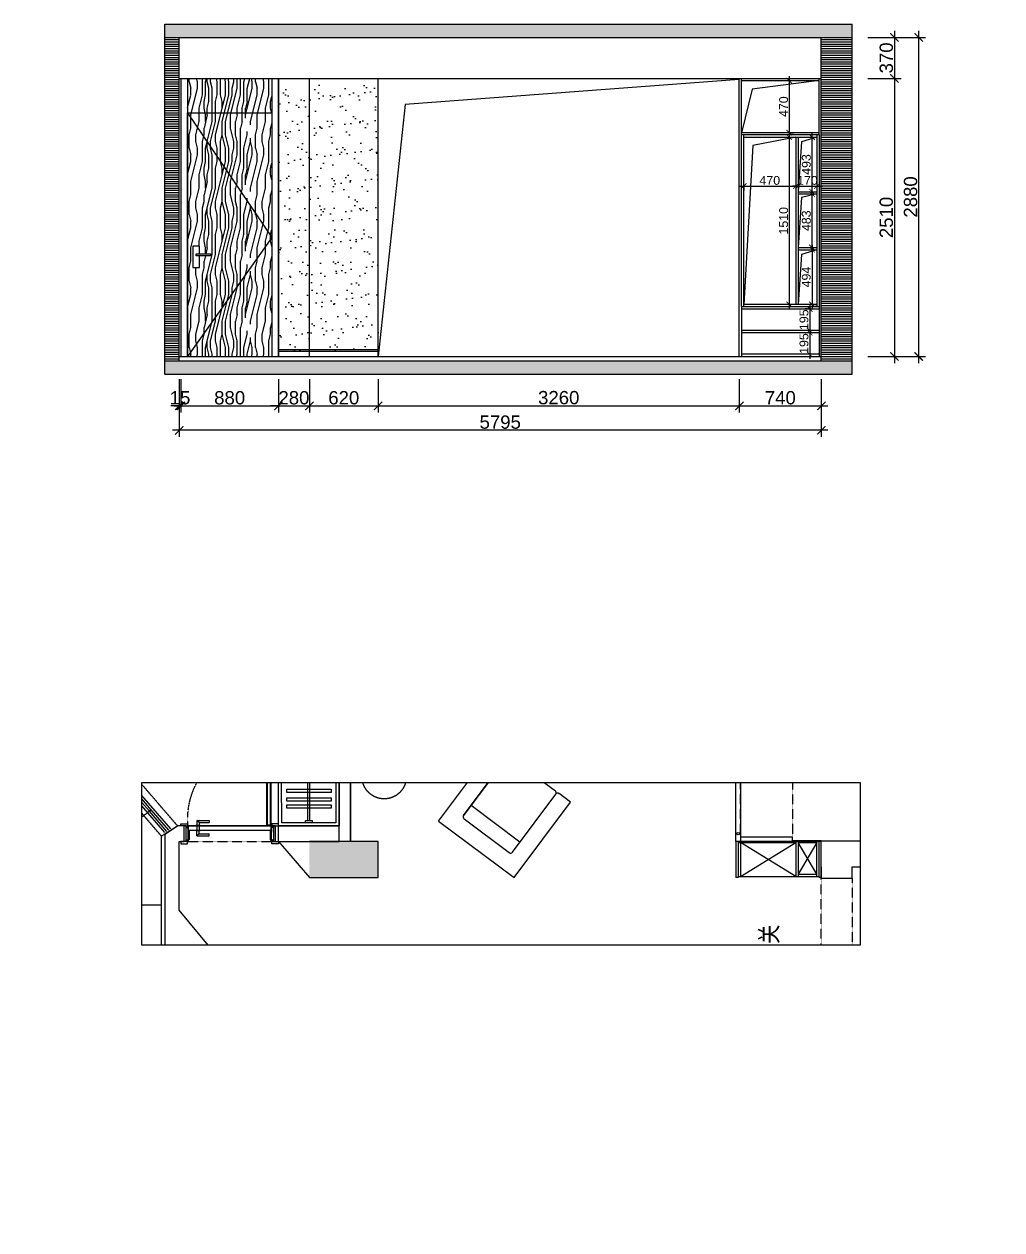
# Model space of a CAD drawing. Header units: millimetres. Extents: x 84840 to 206424, y -288515 to -124389.
# Drawn here: x 180297 to 189122, y -171343 to -160460 of the extents above; entities that cross this region are included whole.
import ezdxf
from ezdxf.lldxf.tags import DXFTag
from ezdxf.xclip import XClip

# ---------------------------------------------------------------- set-up
doc = ezdxf.new("R2010")
doc.units = ezdxf.units.MM
doc.header["$XCLIPFRAME"] = 0
doc.header["$PDMODE"] = 3
doc.linetypes.add('DASHED2', pattern=[0.375, 0.25, -0.125])
doc.linetypes.add('HIDDEN', pattern=[0.375, 0.25, -0.125])
for name, color, linetype in [('8', 8, 'Continuous'), ('C-造型线1(造型分割)', 4, 'Continuous'), ('C-门套', 16, 'Continuous'), ('F-地坪3(地台)', 6, 'Continuous'), ('HAT【填充】', 250, 'Continuous'), ('P-原墙线', 7, 'Continuous'), ('P-固定家具1(到顶)', 3, 'Continuous'), ('P-固定家具2(不到顶)', 2, 'Continuous'), ('P-完成面', 1, 'Continuous'), ('P-完成面尺寸', 44, 'Continuous'), ('P-文字', 3, 'Continuous'), ('P-新墙线', 4, 'Continuous'), ('P-洁具', 3, 'Continuous'), ('P-活动家具', 3, 'Continuous'), ('P-门', 1, 'Continuous'), ('P-门套', 1, 'Continuous')]:
    doc.layers.add(name, color=color, linetype=linetype)
doc.layers.add('视口层', color=250, linetype='Continuous', plot=False)
doc.styles.add('Arial', font='arial.ttf')
doc.styles.add('H1', font='SimSun.ttf')
tags = doc.linetypes.add('ACAD_ISO03W100', pattern=[30, 12, -18]).pattern_tags.tags
tags[6:7] = [DXFTag(74, 4), DXFTag(75, 0), DXFTag(340, '0'), DXFTag(46, 1.0), DXFTag(50, 0.0), DXFTag(44, 0.0), DXFTag(45, 0.0)]
tags[4:5] = [DXFTag(74, 4), DXFTag(75, 0), DXFTag(340, '0'), DXFTag(46, 1.0), DXFTag(50, 0.0), DXFTag(44, 0.0), DXFTag(45, 0.0)]
doc.dimstyles.new('1比40', dxfattribs={"dimscale": 40, "dimtxt": 2, "dimasz": 1.25, "dimexe": 1, "dimexo": 1, "dimgap": 0.25, "dimtad": 1, "dimdec": 0, "dimrnd": 0.005, "dimzin": 0, "dimdsep": 46, "dimtxsty": 'Arial', "dimblk": 'ARCHTICK', "dimcen": 0.125, "dimdle": 1, "dimclrd": 44, "dimclre": 44, "dimclrt": 50, "dimadec": 0, "dimazin": 0, "dimtfac": 1, "dimtdec": 0, "dimtix": 1, "dimtmove": 2, "dimatfit": 3, "dimldrblk": 'DOT', "dimfxl": 70, "dimtvp": 1, "dimtolj": 1, "dimtzin": 0, "dimarcsym": 0})
doc.dimstyles.new('1比60', dxfattribs={"dimscale": 60, "dimtxt": 2, "dimasz": 1.25, "dimexe": 1, "dimexo": 1, "dimgap": 0.2, "dimtad": 1, "dimdec": 0, "dimrnd": 0.005, "dimzin": 0, "dimdsep": 46, "dimtxsty": 'Arial', "dimblk": 'ARCHTICK', "dimcen": 0.125, "dimdle": 1, "dimclrd": 44, "dimclre": 44, "dimclrt": 50, "dimadec": 0, "dimazin": 0, "dimtfac": 1, "dimtdec": 0, "dimtix": 1, "dimtmove": 2, "dimatfit": 3, "dimldrblk": 'DOT', "dimfxl": 4, "dimfxlon": 1, "dimtvp": 1, "dimtolj": 1, "dimtzin": 0, "dimarcsym": 0})

# ---------------------------------------------------------------- blocks, each defined once
blk = doc.blocks.new('_ArchTick')
at = {"color": 0, "linetype": 'ByBlock', "const_width": 0.15}
blk.add_lwpolyline([(-0.5, -0.5), (0.5, 0.5)], dxfattribs=at)
blk = doc.blocks.new('*D50')
at = {"color": 44, "lineweight": -2}
for p, q in [((187912, -160580), (188212, -160580)), ((188152, -160520), (188152, -161010)), ((187912, -160950), (188212, -160950))]:
    blk.add_line(p, q, dxfattribs=at)
at = {"layer": 'Defpoints', "color": 0}
for p in [(187492, -160580), (187492, -160950), (188152, -160950)]:
    blk.add_point(p, dxfattribs=at)
at = {"color": 44, "lineweight": -2, "xscale": 75, "yscale": 75, "zscale": 75}
for p, rotation in [((188152, -160580), 90), ((188152, -160950), 270)]:
    blk.add_blockref('_ArchTick', p, dxfattribs=dict(at, rotation=rotation))
at = {"color": 50, "insert": (188079, -160765), "char_height": 120, "attachment_point": 5, "rotation": 90, "style": 'Arial'}
blk.add_mtext('\\A1;370', dxfattribs=at)
blk = doc.blocks.new('_Dot')
at = {"color": 0, "linetype": 'ByBlock', "lineweight": -2}
blk.add_line((-0.5, 0), (-1, 0), dxfattribs=at)
at = {"color": 0, "linetype": 'ByBlock', "const_width": 0.5}
blk.add_lwpolyline([(-0.25, 0, 1), (0.25, 0, 1)], format="xyb", close=True, dxfattribs=at)
blk = doc.blocks.new('*D51')
at = {"color": 44, "lineweight": -2}
for p, q in [((187912, -160950), (188212, -160950)), ((188152, -160890), (188152, -163520)), ((187912, -163460), (188212, -163460))]:
    blk.add_line(p, q, dxfattribs=at)
at = {"layer": 'Defpoints', "color": 0}
for p in [(187492, -160950), (187492, -163460), (188152, -163460)]:
    blk.add_point(p, dxfattribs=at)
at = {"color": 44, "lineweight": -2, "xscale": 75, "yscale": 75, "zscale": 75}
for p, rotation in [((188152, -160950), 90), ((188152, -163460), 270)]:
    blk.add_blockref('_ArchTick', p, dxfattribs=dict(at, rotation=rotation))
at = {"color": 50, "insert": (188079, -162205), "char_height": 120, "attachment_point": 5, "rotation": 90, "style": 'Arial'}
blk.add_mtext('\\A1;2510', dxfattribs=at)
blk = doc.blocks.new('*D52')
at = {"color": 44, "lineweight": -2}
for p, q in [((188212, -160580), (188431, -160580)), ((188371, -163520), (188371, -160520)), ((188212, -163460), (188431, -163460))]:
    blk.add_line(p, q, dxfattribs=at)
at = {"layer": 'Defpoints', "color": 0}
for p in [(188152, -160580), (188371, -160580), (188152, -163460)]:
    blk.add_point(p, dxfattribs=at)
at = {"color": 44, "lineweight": -2, "xscale": 75, "yscale": 75, "zscale": 75}
for p, rotation in [((188371, -160580), 90), ((188371, -163460), 270)]:
    blk.add_blockref('_ArchTick', p, dxfattribs=dict(at, rotation=rotation))
at = {"color": 50, "insert": (188298, -162020), "char_height": 120, "attachment_point": 5, "rotation": 90, "style": 'Arial'}
blk.add_mtext('\\A1;2880', dxfattribs=at)
blk = doc.blocks.new('A$C7EE014FC')
at = {"color": 252, "ltscale": 3}
for centre, radius, start, end in [((786, 1646), 680, 118.9769, 154.8441), ((371, 395), 213, 171.8147, 293.5953)]:
    blk.add_arc(centre, radius, start, end, dxfattribs=at)
at = {"color": 252, "ltscale": 3, "extrusion": (0, 0, -1)}
blk.add_ellipse((329, 2083), major_axis=(-159, -153), ratio=0.45088, start_param=-1.570796, end_param=4.712389, dxfattribs=at)
at = {"color": 252, "ltscale": 3}
blk.add_ellipse((329, 318), major_axis=(-159, 153), ratio=0.45088, start_param=-1.570796, end_param=4.712389, dxfattribs=at)
at = {"layer": 'P-活动家具'}
for p, q in [((0, 2400), (950, 2400)), ((0, 0), (0, 2400)), ((950, 2400), (950, 2271)), ((155, 170), (155, 2230)), ((175, 2250), (930, 2250)), ((950, 170), (950, 2230)), ((950, 1200), (155, 1200)), ((930, 150), (175, 150)), ((175, 150), (930, 150)), ((950, 0), (950, 129)), ((0, 0), (950, 0))]:
    blk.add_line(p, q, dxfattribs=at)
for centre, start, end in [((175, 2230), 90, 180.0032), ((930, 2271), 270, 0), ((930, 2230), 0, 90), ((175, 170), 179.9968, 270), ((930, 170), 270, 0), ((930, 129), 0, 90)]:
    blk.add_arc(centre, 20.5, start, end, dxfattribs=at)
blk = doc.blocks.new('A$C0F331B38')
at = {"layer": 'P-活动家具'}
for p, q in [((0, 850), (0, 721)), ((850, 850), (0, 850)), ((850, 0), (850, 850)), ((0, 170), (0, 680)), ((675, 700), (21, 700)), ((561, 700), (561, 150)), ((695, 170), (695, 680)), ((0, 0), (0, 129)), ((21, 150), (675, 150)), ((675, 150), (21, 150)), ((850, 0), (0, 0))]:
    blk.add_line(p, q, dxfattribs=at)
for centre, start, end in [((21, 721), 180, 270), ((21, 680), 90, 180), ((675, 680), 359.9968, 90), ((21, 170), 180, 270), ((21, 129), 90, 180), ((675, 170), 270, 0.0032)]:
    blk.add_arc(centre, 20.5, start, end, dxfattribs=at)
blk = doc.blocks.new('A$C22EE4B40')
at = {"layer": 'P-新墙线', "color": 252}
for points in [[(632, 235), (0, 235), (0, 3491), (1302, 3491)], [(1976, 3491), (2540, 3491)], [(2788, 3254), (2788, 3063)], [(2788, 663), (2788, 463)], [(809, 235), (632, 235)], [(2538, 235), (1659, 235)]]:
    blk.add_lwpolyline(points, dxfattribs=at)
at = {"layer": 'P-活动家具'}
for points in [[(1682, 1350), (732, 1350), (732, 2450), (1682, 2450)], [(1659, 630), (1659, -11), (809, -11), (809, 630)]]:
    blk.add_lwpolyline(points, close=True, dxfattribs=at)
for centre in [(2735, 3447), (2735, 270)]:
    blk.add_circle(centre, 200, dxfattribs=at)
at = {"rotation": 53.1708397505404}
blk.add_blockref('A$C0F331B38', (1734, 3168), dxfattribs=at)
at = {"layer": 'P-活动家具', "extrusion": (0, 0, -1), "zscale": -1}
blk.add_blockref('A$C7EE014FC', (-3040, 663), dxfattribs=at)
blk = doc.blocks.new('A$C404574AA')
at = {"layer": 'P-门'}
for p, q in [((651, 803, 233), (651, 784, 233)), ((760, 803, 233), (651, 803, 233)), ((741, 784, 233), (651, 784, 233)), ((741, 784, 233), (760, 803, 233)), ((741, 784, 233), (741, 758, 233)), ((760, 803, 233), (760, 758, 233)), ((90, 753, 233), (840, 753, 233)), ((90, 713, 233), (90, 753, 233)), ((90, 713, 233), (840, 713, 233)), ((741, 682, 233), (651, 682, 233)), ((651, 663, 233), (651, 682, 233)), ((760, 663, 233), (651, 663, 233)), ((731, 758, 233), (731, 753, 233)), ((731, 758, 233), (771, 758, 233)), ((731, 708, 233), (731, 713, 233)), ((731, 708, 233), (771, 708, 233)), ((741, 753, 233), (741, 713, 233)), ((741, 682, 233), (741, 708, 233)), ((741, 682, 233), (760, 663, 233)), ((760, 753, 233), (760, 713, 233)), ((760, 663, 233), (760, 708, 233)), ((771, 758, 233), (771, 753, 233)), ((771, 708, 233), (771, 713, 233)), ((840, 713, 233), (840, 753, 233))]:
    blk.add_line(p, q, dxfattribs=at)
at = {"layer": 'P-门', "color": 252, "linetype": 'ACAD_ISO03W100', "ltscale": 0.001}
for p, q in [((50, 753, 233), (50, 3, 233)), ((50, 753, 233), (90, 753, 233)), ((90, 753, 233), (90, 3, 233)), ((90, 3, 233), (90, 743, 233)), ((0, 83, 233), (0, 192, 233)), ((0, 192, 233), (19, 192, 233)), ((19, 102, 233), (19, 192, 233)), ((45, 112, 233), (45, 72, 233)), ((45, 112, 233), (50, 112, 233)), ((95, 112, 233), (90, 112, 233)), ((95, 112, 233), (95, 72, 233)), ((140, 192, 233), (121, 192, 233)), ((121, 102, 233), (121, 192, 233)), ((140, 83, 233), (140, 192, 233)), ((19, 102, 233), (0, 83, 233)), ((0, 83, 233), (45, 83, 233)), ((19, 102, 233), (45, 102, 233)), ((45, 72, 233), (50, 72, 233)), ((90, 102, 233), (50, 102, 233)), ((90, 83, 233), (50, 83, 233)), ((50, 3, 233), (90, 3, 233)), ((95, 72, 233), (90, 72, 233)), ((121, 102, 233), (95, 102, 233)), ((140, 83, 233), (95, 83, 233)), ((121, 102, 233), (140, 83, 233))]:
    blk.add_line(p, q, dxfattribs=at)
at = {"layer": 'P-门', "color": 252}
for p, q in [((100, 713, 233), (100, 753, 233)), ((100, 747, 233), (741, 747, 233)), ((100, 719, 233), (741, 719, 233)), ((760, 747, 233), (832, 747, 233)), ((760, 719, 233), (832, 719, 233)), ((832, 713, 233), (832, 753, 233))]:
    blk.add_line(p, q, dxfattribs=at)
at = {"layer": 'P-门', "color": 252, "linetype": 'DASHED2'}
blk.add_arc((155, 686, 233), 686, 264.5854, 2.2759, dxfattribs=at)
blk = doc.blocks.new('0000000000000000000222')
at = {"layer": 'P-原墙线'}
h = blk.add_hatch(color=8, dxfattribs=at)
h.paths.add_polyline_path([(239263, 43994), (239263, 44124), (239263, 44314), (238843, 44314), (238843, 44214), (238843, 43994)])
h.paths.add_polyline_path([(242023, 43994), (242348, 43994), (242348, 44614), (242023, 44614)])
at = {"layer": 'C-门套', "linetype": 'HIDDEN'}
blk.add_lwpolyline([(243253, 47189), (243253, 46462), (242488, 45804), (242396, 45949), (243073, 46531), (243073, 47189), (243253, 47189)], dxfattribs=at)
at = {"layer": 'C-门套', "linetype": 'HIDDEN', "elevation": 117}
for points in [[(242348, 45709), (242348, 44959), (242488, 44959), (242488, 45709)], [(242388, 40724), (243128, 40724), (243128, 40254), (242388, 40254)]]:
    blk.add_lwpolyline(points, close=True, dxfattribs=at)
at = {"layer": 'C-门套', "linetype": 'HIDDEN'}
blk.add_lwpolyline([(240968, 39994), (242018, 39994), (242018, 39714), (240968, 39714)], close=True, dxfattribs=at)
at = {"layer": 'F-地坪3(地台)'}
for p, q in [((242428, 45918), (243133, 46524)), ((242461, 45866), (243193, 46496))]:
    blk.add_line(p, q, dxfattribs=at)
at = {"layer": 'P-原墙线'}
for p, q in [((242023, 44614), (242023, 43994)), ((242348, 43994), (242348, 44614)), ((242023, 43994), (242348, 43994)), ((242118, 39994), (242018, 39994)), ((242018, 39994), (242018, 39714)), ((242118, 39994), (242353, 39994)), ((242353, 39994), (242353, 39424)), ((242018, 39714), (242118, 39714)), ((242118, 39714), (242118, 38364))]:
    blk.add_line(p, q, dxfattribs=at)
at = {"layer": 'P-固定家具1(到顶)', "color": 252}
for p, q in [((242518, 44864), (246503, 44868, 211)), ((242518, 44374), (242518, 44864)), ((242538, 44629), (243883, 44629)), ((242538, 44609), (243883, 44609)), ((246503, 44378, 211), (242518, 44374)), ((242348, 40724), (242033, 40724)), ((242033, 40224), (242338, 40724)), ((242033, 40724), (242338, 40224)), ((242338, 40744), (242338, 40224)), ((242348, 40224), (242033, 40224)), ((242348, 40204), (242033, 40204)), ((242053, 40204), (242053, 40034)), ((242053, 40034), (242338, 40204)), ((242338, 40034), (242053, 40204)), ((242338, 40204), (242338, 40034)), ((242033, 40034), (242348, 40034))]:
    blk.add_line(p, q, dxfattribs=at)
at = {"layer": 'P-固定家具1(到顶)'}
for p, q in [((242348, 40764), (242023, 40764)), ((242023, 40744), (242023, 40764)), ((242348, 40744), (242023, 40744)), ((242033, 40744), (242033, 40014)), ((242348, 39994), (242348, 40764)), ((242353, 39994), (242353, 40254)), ((242023, 40014), (242348, 40014)), ((242023, 39994), (242023, 40014)), ((242023, 39994), (242348, 39994))]:
    blk.add_line(p, q, dxfattribs=at)
for points in [[(242488, 44894), (246533, 44894), (246533, 44344), (242488, 44344)], [(242388, 40724), (242348, 40724), (242348, 40254), (242388, 40254)]]:
    blk.add_lwpolyline(points, close=True, dxfattribs=at)
at = {"layer": 'P-固定家具1(到顶)', "color": 252}
for points in [[(242679, 44819), (242679, 44419), (242649, 44419), (242649, 44819)], [(242743, 44819), (242743, 44419), (242713, 44419), (242713, 44819)], [(242820, 44819), (242820, 44419), (242790, 44419), (242790, 44819)]]:
    blk.add_lwpolyline(points, close=True, dxfattribs=at)
blk.add_lwpolyline([(242518, 44649), (242533, 44649, -0.414214), (242538, 44644), (242538, 44594, -0.414214), (242533, 44589), (242518, 44589)], format="xyb", close=True, dxfattribs=at)
at = {"layer": 'P-固定家具2(不到顶)'}
for p, q in [((242439, 45901), (242622, 46058)), ((242450, 45883), (242635, 46043)), ((242622, 46058), (242635, 46043))]:
    blk.add_line(p, q, dxfattribs=at)
at = {"layer": 'P-固定家具2(不到顶)', "color": 8}
blk.add_lwpolyline([(243166, 46500), (243153, 46515), (242622, 46058), (242635, 46043), (243166, 46500)], dxfattribs=at)
blk.add_arc((243153, 46515), 700, 130.7158, 222.3531, dxfattribs=at)
at = {"layer": 'P-完成面'}
blk.add_line((241273, 45949), (242396, 45949), dxfattribs=at)
at = {"layer": 'P-新墙线'}
for p, q in [((242415, 45919), (241243, 45919)), ((242415, 45919), (242488, 45804)), ((241133, 45294), (241727, 45789)), ((241727, 45789), (242348, 45789))]:
    blk.add_line(p, q, dxfattribs=at)
at = {"layer": 'P-新墙线', "linetype": 'ByBlock', "ltscale": 3}
for p, q in [((242348, 44894), (242023, 44614)), ((242348, 44894), (242488, 44894)), ((242348, 44894), (242348, 44344)), ((242488, 44894), (242488, 44344)), ((242348, 44344), (246713, 44344)), ((246713, 44244), (242348, 44244))]:
    blk.add_line(p, q, dxfattribs=at)
at = {"layer": 'P-新墙线'}
for points in [[(242348, 45789), (242348, 45744), (242488, 45744), (242488, 45804)], [(242348, 44244), (246533, 44244)]]:
    blk.add_lwpolyline(points, dxfattribs=at)
at = {"layer": 'P-洁具', "color": 2}
blk.add_lwpolyline([(241773, 45949), (241773, 46969), (241273, 46969), (241273, 45949)], close=True, dxfattribs=at)
at = {"layer": 'P-门'}
blk.add_lwpolyline([(242348, 40764), (243128, 40764), (243128, 40724), (242348, 40724)], close=True, dxfattribs=at)
blk.add_circle((242418, 40744), 11.2, dxfattribs=at)
at = {"layer": 'P-门套'}
for p, q in [((242348, 45729), (242348, 45749)), ((242488, 45729), (242348, 45729)), ((242348, 45722, 117), (242363, 45722, 117)), ((242363, 45714, 117), (242348, 45714, 117)), ((242443, 45709, 117), (242348, 45709, 117)), ((242348, 45709, 117), (242363, 45709, 117)), ((242363, 45709, 117), (242348, 45709, 117)), ((242363, 45722, 117), (242363, 45714, 117)), ((242488, 45729), (242433, 45729)), ((242488, 45709, 117), (242443, 45709, 117)), ((242488, 45722, 117), (242473, 45722, 117)), ((242473, 45722, 117), (242473, 45714, 117)), ((242473, 45714, 117), (242488, 45714, 117)), ((242443, 44959, 233), (242348, 44959, 117)), ((242348, 44954, 117), (242348, 44959, 117)), ((242348, 44959, 117), (242363, 44959, 117)), ((242363, 44959, 117), (242348, 44959, 117)), ((242363, 44954, 117), (242348, 44954, 117)), ((242348, 44939), (242348, 44946)), ((242348, 44946, 117), (242363, 44946, 117)), ((242363, 44946, 117), (242363, 44954, 117)), ((242488, 44959, 233), (242443, 44959, 233)), ((242473, 44946, 233), (242473, 44954, 233)), ((242473, 44954, 233), (242488, 44954, 233)), ((242488, 44946, 233), (242473, 44946, 233)), ((242488, 44954, 233), (242488, 44959, 233)), ((242488, 44939, 117), (242488, 44946, 117)), ((242488, 44939, 117), (242348, 44939)), ((242348, 44939), (242348, 44919)), ((242433, 44939, 117), (242348, 44939)), ((242348, 44919, -117), (242488, 44919)), ((242488, 44939, 117), (242433, 44939, 117)), ((242433, 44939, 117), (242488, 44939, 117)), ((242488, 44919, 117), (242488, 44939, 117))]:
    blk.add_line(p, q, dxfattribs=at)
for points in [[(242348, 45722), (242348, 45774), (242328, 45774), (242328, 45714), (242348, 45714)], [(242488, 45722), (242488, 45774), (242508, 45774), (242508, 45714), (242488, 45714)], [(242348, 44946), (242348, 44894), (242328, 44894), (242328, 44954), (242348, 44954)]]:
    blk.add_lwpolyline(points, dxfattribs=at)
at = {"layer": 'P-门套', "elevation": -117}
blk.add_lwpolyline([(242363, 45699), (242363, 45709), (242443, 45709), (242443, 45699)], close=True, dxfattribs=at)
at = {"layer": 'P-门套'}
blk.add_lwpolyline([(242363, 44969), (242363, 44959), (242443, 44959), (242443, 44969)], close=True, dxfattribs=at)
at = {"layer": 'P-门套', "elevation": 117}
blk.add_lwpolyline([(242488, 44946), (242488, 44894), (242508, 44894), (242508, 44954), (242488, 44954)], dxfattribs=at)
at = {"layer": 'P-活动家具', "rotation": 90}
blk.add_blockref('A$C22EE4B40', (246380, 41204), dxfattribs=at)
at = {"layer": 'P-门', "xscale": -1, "rotation": 180}
blk.add_blockref('A$C404574AA', (242398, 45712, -117), dxfattribs=at)
at = {"layer": 'P-文字', "style": 'H1', "width": 0.8}
blk.add_text('玄关', height=160, dxfattribs=at).set_placement((241249, 40386))
blk = doc.blocks.new('*D110')
at = {"color": 44, "lineweight": -2}
for p, q in [((181697, -163666), (181697, -163966)), ((181712, -163666), (181712, -163966)), ((181697, -163906), (181622, -163906)), ((181697, -163906), (181712, -163906)), ((181712, -163906), (181787, -163906))]:
    blk.add_line(p, q, dxfattribs=at)
at = {"layer": 'Defpoints', "color": 0}
for p in [(181697, -163460), (181712, -163460), (181712, -163906)]:
    blk.add_point(p, dxfattribs=at)
at = {"color": 44, "lineweight": -2, "xscale": 75, "yscale": 75, "zscale": 75}
blk.add_blockref('_ArchTick', (181697, -163906), dxfattribs=at)
at = {"color": 44, "lineweight": -2, "xscale": 75, "yscale": 75, "zscale": 75, "rotation": 180}
blk.add_blockref('_ArchTick', (181712, -163906), dxfattribs=at)
at = {"color": 50, "insert": (181704, -163833), "char_height": 120, "attachment_point": 5, "style": 'Arial'}
blk.add_mtext('\\A1;15', dxfattribs=at)
blk = doc.blocks.new('*D111')
at = {"color": 44, "lineweight": -2}
for p, q in [((181712, -163666), (181712, -163966)), ((182592, -163666), (182592, -163966)), ((181652, -163906), (182652, -163906))]:
    blk.add_line(p, q, dxfattribs=at)
at = {"layer": 'Defpoints', "color": 0}
for p in [(181712, -163460), (182592, -163460), (182592, -163906)]:
    blk.add_point(p, dxfattribs=at)
at = {"color": 44, "lineweight": -2, "xscale": 75, "yscale": 75, "zscale": 75, "rotation": 180}
blk.add_blockref('_ArchTick', (181712, -163906), dxfattribs=at)
at = {"color": 44, "lineweight": -2, "xscale": 75, "yscale": 75, "zscale": 75}
blk.add_blockref('_ArchTick', (182592, -163906), dxfattribs=at)
at = {"color": 50, "insert": (182152, -163833), "char_height": 120, "attachment_point": 5, "style": 'Arial'}
blk.add_mtext('\\A1;880', dxfattribs=at)
blk = doc.blocks.new('*D112')
at = {"color": 44, "lineweight": -2}
for p, q in [((182592, -163666), (182592, -163966)), ((182872, -163666), (182872, -163966)), ((182592, -163906), (182517, -163906)), ((182592, -163906), (182872, -163906)), ((182872, -163906), (182947, -163906))]:
    blk.add_line(p, q, dxfattribs=at)
at = {"layer": 'Defpoints', "color": 0}
for p in [(182592, -163460), (182872, -163460), (182872, -163906)]:
    blk.add_point(p, dxfattribs=at)
at = {"color": 44, "lineweight": -2, "xscale": 75, "yscale": 75, "zscale": 75}
blk.add_blockref('_ArchTick', (182592, -163906), dxfattribs=at)
at = {"color": 44, "lineweight": -2, "xscale": 75, "yscale": 75, "zscale": 75, "rotation": 180}
blk.add_blockref('_ArchTick', (182872, -163906), dxfattribs=at)
at = {"color": 50, "insert": (182732, -163833), "char_height": 120, "attachment_point": 5, "style": 'Arial'}
blk.add_mtext('\\A1;280', dxfattribs=at)
blk = doc.blocks.new('*D113')
at = {"color": 44, "lineweight": -2}
for p, q in [((182872, -163666), (182872, -163966)), ((183492, -163666), (183492, -163966)), ((182812, -163906), (183552, -163906))]:
    blk.add_line(p, q, dxfattribs=at)
at = {"layer": 'Defpoints', "color": 0}
for p in [(182872, -163460), (183492, -163460), (183492, -163906)]:
    blk.add_point(p, dxfattribs=at)
at = {"color": 44, "lineweight": -2, "xscale": 75, "yscale": 75, "zscale": 75, "rotation": 180}
blk.add_blockref('_ArchTick', (182872, -163906), dxfattribs=at)
at = {"color": 44, "lineweight": -2, "xscale": 75, "yscale": 75, "zscale": 75}
blk.add_blockref('_ArchTick', (183492, -163906), dxfattribs=at)
at = {"color": 50, "insert": (183182, -163833), "char_height": 120, "attachment_point": 5, "style": 'Arial'}
blk.add_mtext('\\A1;620', dxfattribs=at)
blk = doc.blocks.new('*D114')
at = {"color": 44, "lineweight": -2}
for p, q in [((183492, -163666), (183492, -163966)), ((186752, -163666), (186752, -163966)), ((183432, -163906), (186812, -163906))]:
    blk.add_line(p, q, dxfattribs=at)
at = {"layer": 'Defpoints', "color": 0}
for p in [(183492, -163460), (186752, -163460), (186752, -163906)]:
    blk.add_point(p, dxfattribs=at)
at = {"color": 44, "lineweight": -2, "xscale": 75, "yscale": 75, "zscale": 75, "rotation": 180}
blk.add_blockref('_ArchTick', (183492, -163906), dxfattribs=at)
at = {"color": 44, "lineweight": -2, "xscale": 75, "yscale": 75, "zscale": 75}
blk.add_blockref('_ArchTick', (186752, -163906), dxfattribs=at)
at = {"color": 50, "insert": (185122, -163832), "char_height": 120, "attachment_point": 5, "style": 'Arial'}
blk.add_mtext('\\A1;3260', dxfattribs=at)
blk = doc.blocks.new('*D115')
at = {"color": 44, "lineweight": -2}
for p, q in [((186752, -163666), (186752, -163966)), ((187492, -163666), (187492, -163966)), ((186692, -163906), (187552, -163906))]:
    blk.add_line(p, q, dxfattribs=at)
at = {"layer": 'Defpoints', "color": 0}
for p in [(186752, -163460), (187492, -163460), (187492, -163906)]:
    blk.add_point(p, dxfattribs=at)
at = {"color": 44, "lineweight": -2, "xscale": 75, "yscale": 75, "zscale": 75, "rotation": 180}
blk.add_blockref('_ArchTick', (186752, -163906), dxfattribs=at)
at = {"color": 44, "lineweight": -2, "xscale": 75, "yscale": 75, "zscale": 75}
blk.add_blockref('_ArchTick', (187492, -163906), dxfattribs=at)
at = {"color": 50, "insert": (187122, -163833), "char_height": 120, "attachment_point": 5, "style": 'Arial'}
blk.add_mtext('\\A1;740', dxfattribs=at)
blk = doc.blocks.new('*D116')
at = {"color": 44, "lineweight": -2}
for p, q in [((181697, -163966), (181697, -164186)), ((187492, -163966), (187492, -164186)), ((187552, -164126), (181637, -164126))]:
    blk.add_line(p, q, dxfattribs=at)
at = {"layer": 'Defpoints', "color": 0}
for p in [(181697, -163906), (187492, -163906), (181697, -164126)]:
    blk.add_point(p, dxfattribs=at)
at = {"color": 44, "lineweight": -2, "xscale": 75, "yscale": 75, "zscale": 75, "rotation": 180}
blk.add_blockref('_ArchTick', (181697, -164126), dxfattribs=at)
at = {"color": 44, "lineweight": -2, "xscale": 75, "yscale": 75, "zscale": 75}
blk.add_blockref('_ArchTick', (187492, -164126), dxfattribs=at)
at = {"color": 50, "insert": (184594, -164053), "char_height": 120, "attachment_point": 5, "style": 'Arial'}
blk.add_mtext('\\A1;5795', dxfattribs=at)
blk = doc.blocks.new('*D117')
at = {"color": 44, "lineweight": -2}
for p, q in [((187202, -160930), (187202, -161480)), ((187208, -160970), (187242, -160970)), ((187208, -161440), (187242, -161440))]:
    blk.add_line(p, q, dxfattribs=at)
at = {"layer": 'Defpoints', "color": 0}
for p in [(187168, -160970), (187168, -161440), (187202, -161440)]:
    blk.add_point(p, dxfattribs=at)
at = {"color": 44, "lineweight": -2, "xscale": 50, "yscale": 50, "zscale": 50}
for p, rotation in [((187202, -160970), 90), ((187202, -161440), 270)]:
    blk.add_blockref('_ArchTick', p, dxfattribs=dict(at, rotation=rotation))
at = {"color": 50, "insert": (187152, -161205), "char_height": 80, "attachment_point": 5, "rotation": 90, "style": 'Arial'}
blk.add_mtext('\\A1;470', dxfattribs=at)
blk = doc.blocks.new('*D118')
at = {"color": 44, "lineweight": -2}
blk.add_line((187202, -161440), (187202, -163030), dxfattribs=at)
at = {"layer": 'Defpoints', "color": 0}
for p in [(187202, -161480), (187202, -162990), (187202, -162990)]:
    blk.add_point(p, dxfattribs=at)
at = {"color": 44, "lineweight": -2, "xscale": 50, "yscale": 50, "zscale": 50}
for p, rotation in [((187202, -161480), 90), ((187202, -162990), 270)]:
    blk.add_blockref('_ArchTick', p, dxfattribs=dict(at, rotation=rotation))
at = {"color": 50, "insert": (187152, -162235), "char_height": 80, "attachment_point": 5, "rotation": 90, "style": 'Arial'}
blk.add_mtext('\\A1;1510', dxfattribs=at)
blk = doc.blocks.new('*D119')
at = {"color": 44, "lineweight": -2}
for p, q in [((187408, -162456), (187408, -163030)), ((187407, -162496), (187448, -162496)), ((187407, -162990), (187448, -162990))]:
    blk.add_line(p, q, dxfattribs=at)
at = {"layer": 'Defpoints', "color": 0}
for p in [(187367, -162496), (187367, -162990), (187408, -162990)]:
    blk.add_point(p, dxfattribs=at)
at = {"color": 44, "lineweight": -2, "xscale": 50, "yscale": 50, "zscale": 50}
for p, rotation in [((187408, -162496), 90), ((187408, -162990), 270)]:
    blk.add_blockref('_ArchTick', p, dxfattribs=dict(at, rotation=rotation))
at = {"color": 50, "insert": (187357, -162743), "char_height": 80, "attachment_point": 5, "rotation": 90, "style": 'Arial'}
blk.add_mtext('\\A1;494', dxfattribs=at)
blk = doc.blocks.new('*D120')
at = {"color": 44, "lineweight": -2}
blk.add_line((187408, -162516), (187408, -161953), dxfattribs=at)
at = {"layer": 'Defpoints', "color": 0}
for p in [(187408, -161993), (187408, -161993), (187408, -162476)]:
    blk.add_point(p, dxfattribs=at)
at = {"color": 44, "lineweight": -2, "xscale": 50, "yscale": 50, "zscale": 50}
for p, rotation in [((187408, -161993), 90), ((187408, -162476), 270)]:
    blk.add_blockref('_ArchTick', p, dxfattribs=dict(at, rotation=rotation))
at = {"color": 50, "insert": (187357, -162235), "char_height": 80, "attachment_point": 5, "rotation": 90, "style": 'Arial'}
blk.add_mtext('\\A1;483', dxfattribs=at)
blk = doc.blocks.new('*D121')
at = {"color": 44, "lineweight": -2}
blk.add_line((187408, -162013), (187408, -161440), dxfattribs=at)
at = {"layer": 'Defpoints', "color": 0}
for p in [(187408, -161480), (187408, -161480), (187408, -161973)]:
    blk.add_point(p, dxfattribs=at)
at = {"color": 44, "lineweight": -2, "xscale": 50, "yscale": 50, "zscale": 50}
for p, rotation in [((187408, -161480), 90), ((187408, -161973), 270)]:
    blk.add_blockref('_ArchTick', p, dxfattribs=dict(at, rotation=rotation))
at = {"color": 50, "insert": (187357, -161727), "char_height": 80, "attachment_point": 5, "rotation": 90, "style": 'Arial'}
blk.add_mtext('\\A1;493', dxfattribs=at)
blk = doc.blocks.new('*D122')
at = {"color": 44, "lineweight": -2}
for p, q in [((186752, -161922), (187302, -161922)), ((186792, -161934), (186792, -161962)), ((187262, -161934), (187262, -161962))]:
    blk.add_line(p, q, dxfattribs=at)
at = {"layer": 'Defpoints', "color": 0}
for p in [(186792, -161894), (187262, -161894), (187262, -161922)]:
    blk.add_point(p, dxfattribs=at)
at = {"color": 44, "lineweight": -2, "xscale": 50, "yscale": 50, "zscale": 50, "rotation": 180}
blk.add_blockref('_ArchTick', (186792, -161922), dxfattribs=at)
at = {"color": 44, "lineweight": -2, "xscale": 50, "yscale": 50, "zscale": 50}
blk.add_blockref('_ArchTick', (187262, -161922), dxfattribs=at)
at = {"color": 50, "insert": (187027, -161871), "char_height": 80, "attachment_point": 5, "style": 'Arial'}
blk.add_mtext('\\A1;470', dxfattribs=at)
blk = doc.blocks.new('*D123')
at = {"color": 44, "lineweight": -2}
for p, q in [((187282, -161922), (187232, -161922)), ((187282, -161922), (187452, -161922)), ((187452, -161922), (187502, -161922))]:
    blk.add_line(p, q, dxfattribs=at)
at = {"layer": 'Defpoints', "color": 0}
for p in [(187282, -161922), (187452, -161922), (187452, -161922)]:
    blk.add_point(p, dxfattribs=at)
at = {"color": 44, "lineweight": -2, "xscale": 50, "yscale": 50, "zscale": 50}
blk.add_blockref('_ArchTick', (187282, -161922), dxfattribs=at)
at = {"color": 44, "lineweight": -2, "xscale": 50, "yscale": 50, "zscale": 50, "rotation": 180}
blk.add_blockref('_ArchTick', (187452, -161922), dxfattribs=at)
at = {"color": 50, "insert": (187367, -161871), "char_height": 80, "attachment_point": 5, "style": 'Arial'}
blk.add_mtext('\\A1;170', dxfattribs=at)
blk = doc.blocks.new('m06')
h = blk.add_hatch()
h.set_pattern_fill('FB木纹中SC300', color=250, scale=150, angle=90, style=0, pattern_type=2)
h.set_pattern_definition([(90, (0, 0), (-600, 4e-14), [120, -180, 60, -240]), (90, (-15, 420), (-600, 4e-14), [120, -480]), (90, (-45, 360), (-600, 4e-14), [60, -540]), (90, (-60, 30), (-600, 4e-14), [30, -420, 30, -120]), (90, (-90, 240), (-600, 4e-14), [120, -180, 30, -270]), (90, (-105, 90), (-600, 4e-14), [90, -510]), (90, (-120, 240), (-600, 4e-14), [180, -420]), (90, (-135, 60), (-600, 4e-14), [120, -480]), (90, (-150, 300), (-600, 4e-14), [300, -300]), (90, (-180, 120), (-600, 4e-14), [60, -180, 120, -240]), (90, (-195, 540), (-600, 4e-14), [120, -480]), (90, (-210, 420), (-600, 4e-14), [60, -540]), (90, (-225, 300), (-600, 4e-14), [60, -540]), (90, (-240, 1e-14), (-600, 4e-14), [120, -480]), (90, (-255, 300), (-600, 4e-14), [120, -480]), (90, (-285, 300), (-600, 4e-14), [120, -120, 120, -240]), (90, (-315, 180), (-600, 4e-14), [60, -300, 120, -120]), (90, (-330, 300), (-600, 4e-14), [180, -420]), (90, (-360, 300), (-600, 4e-14), [120, -480]), (90, (-375, 60), (-600, 4e-14), [180, -240, 60, -120]), (90, (-405, 60), (-600, 4e-14), [300, -300]), (90, (-420, 420), (-600, 4e-14), [60, -540]), (90, (-435, 240), (-600, 4e-14), [120, -480]), (90, (-450, 120), (-600, 4e-14), [60, -240, 60, -240]), (90, (-465, 60), (-600, 4e-14), [60, -180, 120, -240]), (90, (-480, 180), (-600, 4e-14), [60, -300, 60, -180]), (90, (-495, 300), (-600, 4e-14), [180, -420]), (90, (-525, 60), (-600, 4e-14), [120, -480]), (90, (-540, 360), (-600, 4e-14), [60, -540]), (90, (-555, 480), (-600, 4e-14), [60, -540]), (104.036243, (-45, 420), (2e-08, 600), [61.8, -2412.0633]), (104.036243, (-180, 480), (2e-08, 600), [61.8, -2412.0633]), (104.036243, (-540, 420), (2e-08, 600), [61.8, -2412.0633]), (104.036243, (-315, 240), (2e-08, 600), [61.8, -2412.0633]), (104.036243, (-405, 360), (2e-08, 600), [61.8, -2412.0633]), (104.036243, (-360, 420), (2e-08, 600), [61.8, -2412.0633]), (104.036243, (-465, 120), (2e-08, 600), [61.8, -2412.0633]), (104.036243, (-435, 360), (2e-08, 600), [61.8, -2412.0633]), (104.036243, (-210, 480), (2e-08, 600), [123.6, -2350.2633]), (104.036243, (-255, 420), (2e-08, 600), [123.6, -2350.2633]), (104.036243, (-285, 420), (2e-08, 600), [123.6, -2350.2633]), (255.963757, (-90, 240), (2e-08, -600), [61.8, -123.6, 61.8, -2226.6633]), (255.963757, (-180, 120), (2e-08, -600), [61.8, -2412.0633]), (255.963757, (-450, 120), (2e-08, -600), [123.6, -2350.2633]), (284.036243, (-15, 420), (-2e-08, -600), [61.8, -2412.0633]), (75.963757, (-15, 540), (-2e-08, 600), [61.8, -2412.0633]), (75.963757, (-225, 360), (-2e-08, 600), [61.8, -2412.0633]), (75.963757, (-330, 480), (-2e-08, 600), [61.8, -2412.0633]), (75.963757, (-375, 240), (-2e-08, 600), [61.8, -2412.0633]), (75.963757, (-450, 180), (-2e-08, 600), [61.8, -2412.0633]), (75.963757, (-480, 240), (-2e-08, 600), [61.8, -2412.0633]), (75.963757, (-375, 240), (-2e-08, 600), [61.8, -2412.0633]), (75.963757, (-465, 420), (-2e-08, 600), [247.2, -2226.6633]), (75.963757, (-60, 60), (-2e-08, 600), [247.2, -2226.6633]), (75.963757, (-105, 120), (-2e-08, 600), [247.2, -2226.6633]), (75.963757, (-135, 180), (-2e-08, 600), [61.8, -123.6, 123.6, -2164.8633]), (75.963757, (-180, 180), (-2e-08, 600), [123.6, -123.6, 123.6, -2103.0633]), (75.963757, (-240, 120), (-2e-08, 600), [247.2, -2226.6633]), (75.963757, (-285, 60), (-2e-08, 600), [247.2, -2226.6633]), (75.963757, (-315, 60), (-2e-08, 600), [247.2, -2226.6633]), (75.963757, (-495, 480), (-2e-08, 600), [61.8, -2412.0633]), (75.96377, (-555, 540), (-0.000115, 600), [123.6, -2350.2633]), (75.96377, (-525, 180), (-0.000115, 600), [123.6, -2350.2633]), (75.96376, (7e-15, 120), (-1e-05, 600), [247.2, -2226.6633]), (75.96376, (-420, 480), (-1e-05, 600), [185.4, -2288.4633]), (75.96376, (-375, 540), (-1e-05, 600), [370.8, -2103.0633])])
h.paths.add_polyline_path([(168350, -179779), (168350, -179762), (168449, -179762), (168449, -179779)])
h.paths.add_polyline_path([(168320, -179762), (168320, -179779), (168350, -179779), (168350, -179890), (168289, -179890), (168289, -179693), (168350, -179693), (168350, -179762)])
h.paths.add_polyline_path([(168241, -178179), (168241, -180689), (169001, -180689), (169001, -178179)])
h.paths.add_polyline_path([(168350, -179779), (168320, -179779), (168320, -179762), (168350, -179762)])
at = {"color": 4}
for p, q in [((168181, -178179), (168181, -180689)), ((168181, -178179), (168216, -178179)), ((168241, -178179), (168241, -180689)), ((169001, -178179), (169001, -180689)), ((169061, -180689), (169061, -178179)), ((169061, -178189), (169061, -180689))]:
    blk.add_line(p, q, dxfattribs=at)
at = {"layer": '8'}
for p, q in [((168241, -178489), (169001, -179614)), ((169001, -179614), (168241, -180689))]:
    blk.add_line(p, q, dxfattribs=at)
at = {"layer": 'C-造型线1(造型分割)'}
for p, q in [((168216, -178179), (169061, -178179)), ((169001, -178224), (169001, -180689)), ((168241, -180689), (168241, -178489)), ((168241, -178489), (169001, -178489))]:
    blk.add_line(p, q, dxfattribs=at)
at = {"layer": 'C-造型线1(造型分割)', "color": 252}
for p, q in [((168350, -179693), (168289, -179693)), ((168289, -179693), (168289, -179886)), ((168350, -179762), (168350, -179693)), ((168350, -179886), (168350, -179777)), ((168289, -179886), (168350, -179886))]:
    blk.add_line(p, q, dxfattribs=at)
blk.add_lwpolyline([(168320, -179762), (168449, -179762), (168449, -179779), (168320, -179779)], close=True, dxfattribs=at)
blk = doc.blocks.new('*D406')
at = {"color": 44, "lineweight": -2}
for p, q in [((187387, -162990), (187387, -163265)), ((187368, -163030), (187347, -163030)), ((187368, -163225), (187347, -163225))]:
    blk.add_line(p, q, dxfattribs=at)
at = {"layer": 'Defpoints', "color": 0}
for p in [(187408, -163030), (187387, -163225), (187408, -163225)]:
    blk.add_point(p, dxfattribs=at)
at = {"color": 44, "lineweight": -2, "xscale": 50, "yscale": 50, "zscale": 50}
for p, rotation in [((187387, -163030), 90), ((187387, -163225), 270)]:
    blk.add_blockref('_ArchTick', p, dxfattribs=dict(at, rotation=rotation))
at = {"color": 50, "insert": (187336, -163128), "char_height": 80, "attachment_point": 5, "rotation": 90, "style": 'Arial'}
blk.add_mtext('\\A1;195', dxfattribs=at)
blk = doc.blocks.new('*D407')
at = {"color": 44, "lineweight": -2}
blk.add_line((187387, -163205), (187387, -163480), dxfattribs=at)
at = {"layer": 'Defpoints', "color": 0}
for p in [(187387, -163245), (187387, -163440), (187387, -163440)]:
    blk.add_point(p, dxfattribs=at)
at = {"color": 44, "lineweight": -2, "xscale": 50, "yscale": 50, "zscale": 50}
for p, rotation in [((187387, -163245), 90), ((187387, -163440), 270)]:
    blk.add_blockref('_ArchTick', p, dxfattribs=dict(at, rotation=rotation))
at = {"color": 50, "insert": (187336, -163343), "char_height": 80, "attachment_point": 5, "rotation": 90, "style": 'Arial'}
blk.add_mtext('\\A1;195', dxfattribs=at)

msp = doc.modelspace()

# ---------------------------------------------------------------- hatches: boundary and pattern name
h = msp.add_hatch(color=8)
h.paths.add_polyline_path([(187771.8, -160580), (187771.8, -160460), (181566.8, -160460), (181566.8, -160580)])
h.paths.add_polyline_path([(187771.8, -163620), (187771.8, -163500), (181566.8, -163500), (181566.8, -163620)])
h = msp.add_hatch()
h.set_pattern_fill('AR-SAND', color=250, scale=4, style=0)
h.set_pattern_definition([(37.5, (10192.62, 0), (-6.40013, 195.7653), [0, -154.432, 0, -172.72, 0, -165.1]), (7.5, (10192.62, 0), (179.8093, 286.73004), [0, -83.312, 0, -139.192, 0, -53.34]), (327.5, (10067.65, 0), (316.39695, 0.57487), [0, -50.8, 0, -182.88, 0, -238.76]), (317.5, (10067.65, 0), (305.42258, 89.17173), [0, -25.4, 0, -119.888, 0, -137.16])])
h.paths.add_polyline_path([(183491.8, -160950), (182871.8, -160950), (182871.8, -163400), (183491.8, -163400)])
h.paths.add_polyline_path([(182591.8, -163400), (182871.8, -163400), (182871.8, -160950), (182591.8, -160950)])
at = {"layer": 'HAT【填充】'}
h = msp.add_hatch(dxfattribs=at)
h.set_pattern_fill('_USER', color=256, scale=20, style=0, pattern_type=0)
h.set_pattern_definition([(0, (10192.616, 0), (0, 20), [])])
h.paths.add_polyline_path([(181696.8, -160580), (181566.8, -160580), (181566.8, -163500), (181696.8, -163500)])
h = msp.add_hatch(dxfattribs=at)
h.set_pattern_fill('_USER', color=256, scale=20, style=0, pattern_type=0)
h.set_pattern_definition([(0, (20171.247, 0), (0, 20), [])])
h.paths.add_polyline_path([(187771.8, -160580), (187491.8, -160580), (187491.8, -163500), (187771.8, -163500)])

# ---------------------------------------------------------------- linework, layer by layer
for p, q in [((181566.8, -160460), (187771.8, -160460)), ((181566.8, -163620), (181566.8, -160460)), ((187771.8, -163620), (187771.8, -160460)), ((181566.8, -160580), (187771.8, -160580)), ((181696.8, -163500), (181696.8, -160580)), ((187491.8, -163500), (187491.8, -160580)), ((181566.8, -163500), (187771.8, -163500)), ((181566.8, -163620), (187771.8, -163620))]:
    msp.add_line(p, q)
at = {"color": 4}
for p, q in [((181696.8, -160950), (187491.8, -160950)), ((182591.8, -163460), (182591.8, -160950)), ((182871.8, -163460), (182871.8, -160950)), ((183491.8, -163460), (183491.8, -160950)), ((183491.8, -163460), (183491.8, -160950)), ((186751.8, -163460), (186751.8, -160950)), ((186771.8, -161460), (186771.8, -160950)), ((187471.8, -161460), (187471.8, -160950)), ((187491.8, -163460), (187491.8, -160950)), ((186771.8, -160970), (187471.8, -160970)), ((187471.8, -161440), (186771.8, -161440)), ((187471.8, -161460), (186771.8, -161460)), ((186771.8, -163010), (186771.8, -161460)), ((187471.8, -161460), (187471.8, -163010)), ((186771.8, -163010), (187471.8, -163010)), ((186771.8, -163010), (186771.8, -163460)), ((187471.8, -163010), (187471.8, -163460)), ((186771.8, -163030), (187471.8, -163030)), ((182871.8, -163400), (182591.8, -163400)), ((183491.8, -163400), (182871.8, -163400)), ((187471.8, -163440), (186771.8, -163440)), ((186751.8, -163460), (187491.8, -163460))]:
    msp.add_line(p, q, dxfattribs=at)
at = {"color": 3}
for p, q in [((186791.8, -163010), (186791.8, -161460)), ((186791.8, -161480), (187451.8, -161480)), ((187261.8, -161480), (187261.8, -161983)), ((187281.8, -161480), (187281.8, -161983)), ((187451.8, -161460), (187451.8, -163010)), ((187261.8, -161983), (187261.8, -162486)), ((187281.8, -161973), (187451.8, -161973)), ((187281.8, -161983), (187281.8, -162486)), ((187281.8, -161993), (187451.8, -161993)), ((187261.8, -162486), (187261.8, -162989)), ((187281.8, -162476), (187451.8, -162476)), ((187281.8, -162486), (187281.8, -162989)), ((187281.8, -162496), (187451.8, -162496)), ((187451.8, -162990), (186791.8, -162990)), ((187471.8, -163225), (186771.8, -163225)), ((187471.8, -163245), (186771.8, -163245))]:
    msp.add_line(p, q, dxfattribs=at)
at = {"color": 8}
for p, q in [((182871.8, -163415), (182591.8, -163415)), ((183491.8, -163415), (182871.8, -163415))]:
    msp.add_line(p, q, dxfattribs=at)
at = {"color": 250}
msp.add_line((181696.8, -163460), (187491.8, -163460), dxfattribs=at)
msp.add_lwpolyline([(181359.2, -167305.8), (187843.6, -167305.8), (187843.6, -168771.6), (181359.2, -168771.6)], close=True)
at = {"layer": '8'}
for points in [[(186751.8, -160960), (183735.1, -161187), (183491.8, -163460)], [(187471.8, -160970), (186869.1, -161046.6), (186771.8, -161440)], [(187261.8, -161480), (186874.5, -161554.7), (186791.8, -162990)], [(187451.8, -161480), (187312.6, -161522.8), (187281.8, -161973)], [(187451.8, -161993), (187312.6, -162025.8), (187281.8, -162476)], [(187451.8, -162497), (187312.6, -162539.8), (187281.8, -162990)]]:
    msp.add_lwpolyline(points, dxfattribs=at)

# ---------------------------------------------------------------- block references
at = {"layer": 'P-完成面尺寸'}
ref = msp.add_blockref('0000000000000000000222', (227485.7, -410185.3), dxfattribs=dict(at, rotation=90))
XClip(ref).set_block_clipping_path([(241413.7089115355, 39642.0962103782), (242879.4946441716, 46126.4518605035)])
at = {"layer": '视口层'}
msp.add_blockref('m06', (13530.9, 17228.5), dxfattribs=at)

# ---------------------------------------------------------------- dimensions: what is measured, and where the dimension line sits
at = {"color": 4}
for base, p1, p2, picture, middle in [((188151.9, -160950), (187491.8, -160580), (187491.8, -160950), '*D50', (188078.6, -160765)), ((188371.3, -160580), (188151.9, -163460), (188151.9, -160580), '*D52', (188298, -162020)), ((188151.9, -163460), (187491.8, -160950), (187491.8, -163460), '*D51', (188078.7, -162205))]:
    dim = msp.add_linear_dim(base=base, p1=p1, p2=p2, angle=90, dimstyle='1比60', override={"dimzin": 8}, dxfattribs=at)
    dim.commit()
    dim.dimension.update_dxf_attribs({"geometry": picture, "text_midpoint": middle})
for base, p1, p2, picture, middle in [((187202.4, -161440), (187168, -160970), (187168, -161440), '*D117', (187151.5, -161205)), ((187202.4, -162990), (187202.4, -161480), (187202.4, -162990), '*D118', (187151.5, -162235)), ((187408.1, -161480), (187408.1, -161973), (187408.1, -161480), '*D121', (187357.2, -161726.5)), ((187408.1, -161993), (187408.1, -162476), (187408.1, -161993), '*D120', (187357.2, -162234.5)), ((187408.1, -162990), (187366.8, -162496), (187366.8, -162990), '*D119', (187357.2, -162743)), ((187386.9, -163225), (187408.1, -163030), (187408.1, -163225), '*D406', (187336, -163127.5)), ((187386.9, -163440), (187386.9, -163245), (187386.9, -163440), '*D407', (187336, -163342.5))]:
    dim = msp.add_linear_dim(base=base, p1=p1, p2=p2, angle=90, dimstyle='1比40', dxfattribs=at)
    dim.commit()
    dim.dimension.update_dxf_attribs({"geometry": picture, "text_midpoint": middle})
for base, p1, p2, picture, middle in [((187261.8, -161922.3), (186791.8, -161893.7), (187261.8, -161893.7), '*D122', (187026.8, -161871.4)), ((187451.8, -161922.3), (187281.8, -161922.3), (187451.8, -161922.3), '*D123', (187366.8, -161871.4))]:
    dim = msp.add_linear_dim(base=base, p1=p1, p2=p2, dimstyle='1比40', dxfattribs=at)
    dim.commit()
    dim.dimension.update_dxf_attribs({"geometry": picture, "text_midpoint": middle})
for base, p1, p2, picture, middle in [((181711.8, -163905.8), (181696.8, -163460), (181711.8, -163460), '*D110', (181704.3, -163832.5)), ((182591.8, -163905.8), (181711.8, -163460), (182591.8, -163460), '*D111', (182151.8, -163832.5)), ((182871.8, -163905.8), (182591.8, -163460), (182871.8, -163460), '*D112', (182731.8, -163832.5)), ((183491.8, -163905.8), (182871.8, -163460), (183491.8, -163460), '*D113', (183181.8, -163832.5)), ((186751.8, -163905.8), (183491.8, -163460), (186751.8, -163460), '*D114', (185121.8, -163832.5)), ((187491.8, -163905.8), (186751.8, -163460), (187491.8, -163460), '*D115', (187121.8, -163832.5)), ((181696.8, -164126.1), (187491.8, -163905.8), (181696.8, -163905.8), '*D116', (184594.3, -164052.8))]:
    dim = msp.add_linear_dim(base=base, p1=p1, p2=p2, dimstyle='1比60', override={"dimzin": 8}, dxfattribs=at)
    dim.commit()
    dim.dimension.update_dxf_attribs({"geometry": picture, "text_midpoint": middle})

doc.saveas('drawing.dxf')
